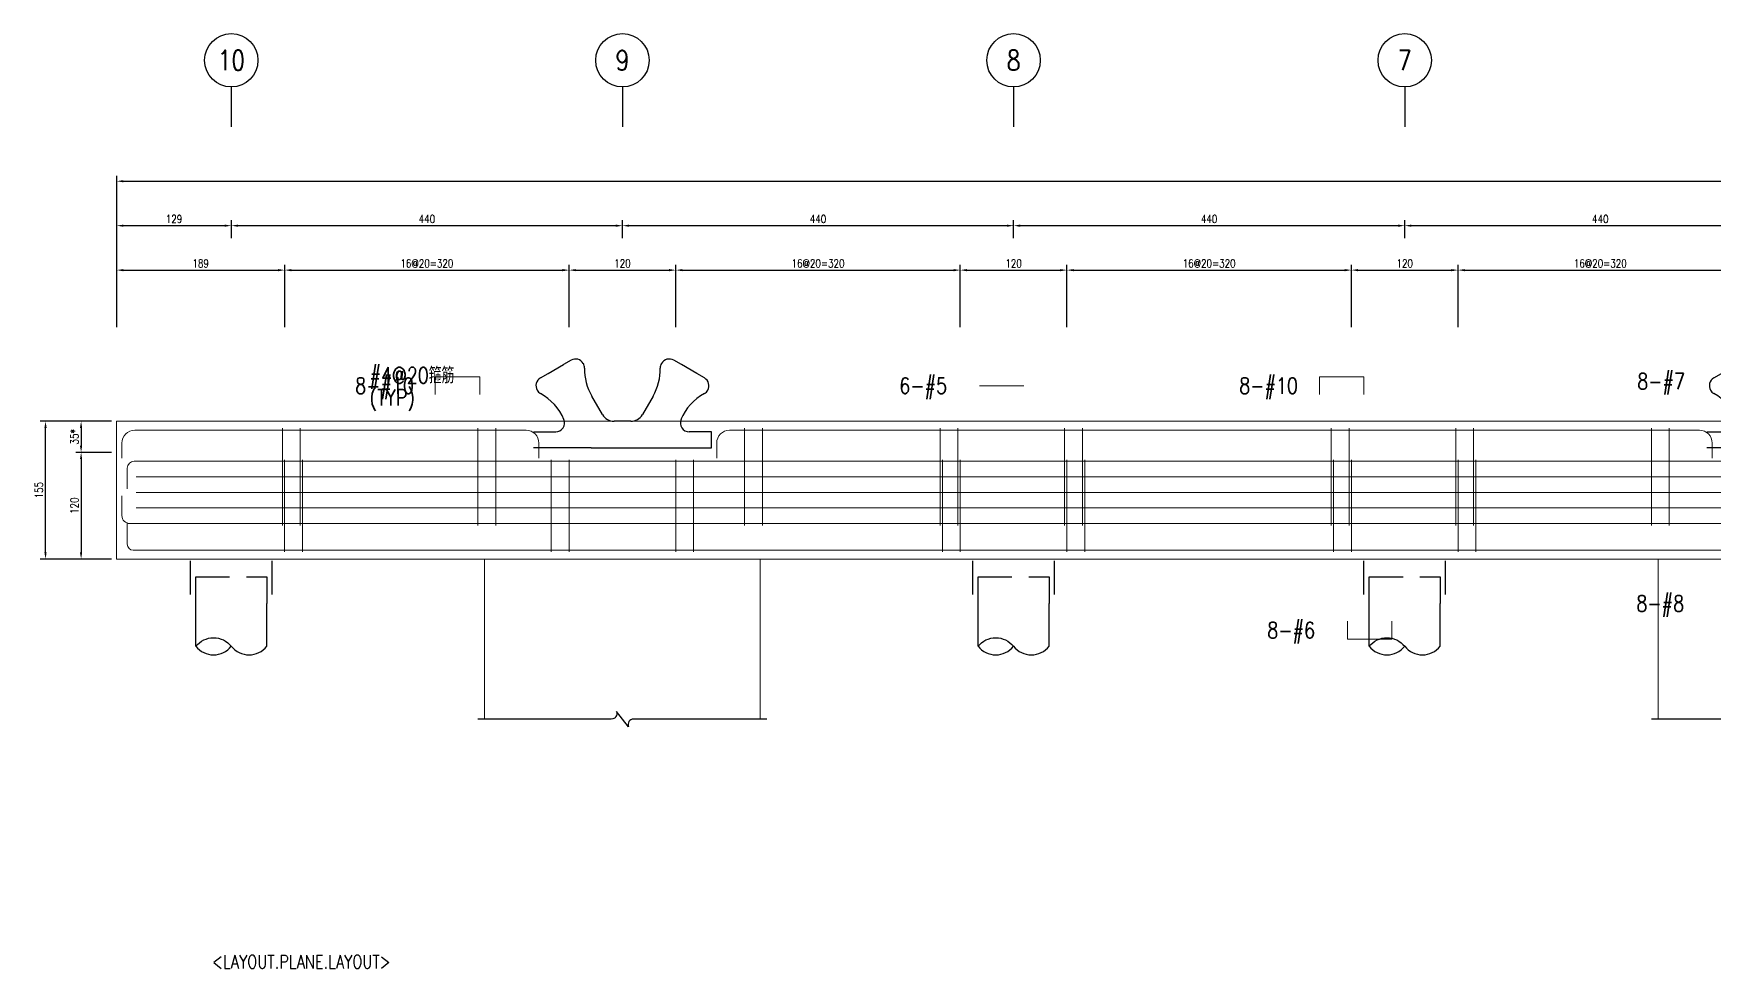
# Model space of a CAD drawing. Extents: x -4754 to 4976, y -19960 to 3841.
# Drawn here: x -359 to 1532, y -19960 to -18909 of the extents above; entities that cross this region are included whole.
import ezdxf
from ezdxf.enums import TextEntityAlignment as Align

# ---------------------------------------------------------------- set-up
doc = ezdxf.new("R2010")
doc.units = 0
doc.header["$LTSCALE"] = 3
doc.linetypes.add('DASHED', pattern=[19.05, 12.7, -6.35])
doc.layers.get('0').update_dxf_attribs({"linetype": 'CONTINUOUS'})
doc.layers.add('HB_0', color=7, linetype='CONTINUOUS', transparency=0.5)
for name, color, linetype in [('HB_DIM', 1, 'CONTINUOUS'), ('HB_TXT_CTEXT', 2, 'CONTINUOUS'), ('RCAD.PARM.Trestle', 2, 'CONTINUOUS'), ('鋼筋', 3, 'CONTINUOUS')]:
    doc.layers.add(name, color=color, linetype=linetype)
doc.styles.get("Standard").update_dxf_attribs({"font": 'ROMANS.shx', "width": 0.8, "bigfont": 'chineset.shx'})
doc.dimstyles.new('30', dxfattribs={"dimscale": 3, "dimtxt": 3, "dimasz": 2.5, "dimexe": 2, "dimexo": 2, "dimgap": 1, "dimtad": 1, "dimdsep": 46, "dimtxsty": 'Standard', "dimcen": 0, "dimclrd": 256, "dimclre": 256, "dimclrt": 2, "dimadec": 0, "dimazin": 0, "dimtfac": 1, "dimtix": 1, "dimtmove": 2, "dimatfit": 3, "dimfxl": 1, "dimtolj": 1, "dimtzin": 0, "dimarcsym": 0})

# ---------------------------------------------------------------- blocks, each defined once
blk = doc.blocks.new('pile_vertical')
at = {"color": 252, "linetype": 'DASHED'}
for p, q in [((-46, -40), (-46, 0)), ((46, -40), (46, 0))]:
    blk.add_line(p, q, dxfattribs=at)
at = {"linetype": 'Continuous'}
for p, q in [((-40, -98.1), (-40, -50)), ((40, -98.1), (40, -50))]:
    blk.add_line(p, q, dxfattribs=at)
at = {"color": 252, "linetype": 'DASHED'}
blk.add_lwpolyline([(-40, -50), (-40, -20), (40, -20), (40, -50)], dxfattribs=at)
at = {"linetype": 'Continuous'}
for points in [[(-40, -98.1, -0.48), (0, -98.1, 0.48), (40, -98.1, 0.48)], [(-40, -98.1, 0.48), (0, -98.1, 0.48)]]:
    blk.add_lwpolyline(points, format="xyb", dxfattribs=at)
blk = doc.blocks.new('fender_bottom')
at = {"color": 1, "linetype": 'Continuous'}
blk.add_lwpolyline([(162.5, 0), (12.5, 0, 0.529473), (6.7, -8.6), (-6.7, 8.6, -0.532815), (-12.5, 0), (-162.5, 0)], format="xyb", dxfattribs=at)
blk = doc.blocks.new('fender_top_longitude')
at = {"color": 7, "linetype": 'Continuous'}
for p, q in [((-57.7, 98.7), (-66.3, 93.7)), ((66.3, 93.7), (57.7, 98.7)), ((-92.3, 78.7), (-83.7, 83.7)), ((-83.7, 83.7), (-66.3, 93.7)), ((83.7, 83.7), (66.3, 93.7)), ((92.3, 78.7), (83.7, 83.7)), ((-22.4, 37.5), (-34.4, 58.3)), ((34.4, 58.3), (22.4, 37.5)), ((0, 30), (-9.4, 30)), ((9.4, 30), (0, 30)), ((-100, 18), (-75.1, 18)), ((-35, 0), (-100, 0)), ((-35, 0), (35, 0)), ((35, 0), (100, 0)), ((100, 18), (75.1, 18)), ((100, 0), (100, 18))]:
    blk.add_line(p, q, dxfattribs=at)
for centre, radius, start, end in [((-52.7, 90), 10, 30, 120), ((-53.2, 89.6), 10.7, 1.3853, 30.3798), ((53.2, 89.6), 10.7, 149.6202, 178.6147), ((52.7, 90), 10, 60, 150), ((-87.3, 70), 10, 120, 210), ((17.4, 88.6), 60, 178.7643, 210.2362), ((-17.4, 88.6), 60, 329.7638, 1.2357), ((87.3, 70), 10, 330, 60), ((-86.7, 70.3), 10.7, 209.6202, 238.6147), ((-121.1, 8.6), 60, 22.8745, 61.2357), ((121.1, 8.6), 60, 118.7643, 157.1255), ((86.7, 70.3), 10.7, 301.3853, 330.3798), ((-75.1, 28), 10, 270, 22.8745), ((-9.4, 45), 15, 210, 270), ((9.4, 45), 15, 270, 330), ((75.1, 28), 10, 157.1255, 270)]:
    blk.add_arc(centre, radius, start, end, dxfattribs=at)
blk = doc.blocks.new('line_guide')
at = {"color": 4, "linetype": 'Continuous'}
blk.add_line((0, 0), (0, -45), dxfattribs=at)
blk.add_circle((0, 30), 30, dxfattribs=at)
at = {"color": 4, "linetype": 'Continuous', "width": 0.8}
blk.add_attdef('A', text='', height=22.5, dxfattribs=at).set_placement((0, 30), align=Align.MIDDLE)
blk = doc.blocks.new('*D487')
at = {"layer": 'HB_DIM', "linetype": 'Continuous', "lineweight": -2}
for p, q in [((-271.4, -19344.8), (-311.4, -19344.8)), ((-305.4, -19352.3), (-305.4, -19372.3)), ((-271.4, -19379.8), (-311.4, -19379.8))]:
    blk.add_line(p, q, dxfattribs=at)
at = {"layer": 'HB_DIM'}
for points in [[(-304.2, -19352.3), (-306.7, -19352.3), (-305.4, -19344.8)], [(-306.7, -19372.3), (-304.2, -19372.3), (-305.4, -19379.8)]]:
    blk.add_solid(points, dxfattribs=at)
at = {"layer": 'HB_DIM', "color": 2, "linetype": 'Continuous', "insert": (-312.9, -19362.3), "char_height": 9, "attachment_point": 5, "rotation": 90}
blk.add_mtext('\\A1;35*', dxfattribs=at)
blk = doc.blocks.new('*D488')
at = {"layer": 'HB_DIM', "linetype": 'Continuous', "lineweight": -2}
for p, q in [((-271.4, -19379.8), (-311.4, -19379.8)), ((-305.4, -19387.3), (-305.4, -19492.3)), ((-271.4, -19499.8), (-311.4, -19499.8))]:
    blk.add_line(p, q, dxfattribs=at)
at = {"layer": 'HB_DIM'}
for points in [[(-304.2, -19387.3), (-306.7, -19387.3), (-305.4, -19379.8)], [(-306.7, -19492.3), (-304.2, -19492.3), (-305.4, -19499.8)]]:
    blk.add_solid(points, dxfattribs=at)
at = {"layer": 'HB_DIM', "color": 2, "linetype": 'Continuous', "insert": (-312.9, -19439.8), "char_height": 9, "attachment_point": 5, "rotation": 90}
blk.add_mtext('\\A1;120', dxfattribs=at)
blk = doc.blocks.new('*D489')
at = {"layer": 'HB_DIM', "linetype": 'Continuous', "lineweight": -2}
for p, q in [((-265.4, -19238.8), (-265.4, -19168.8)), ((-76.4, -19238.8), (-76.4, -19168.8)), ((-257.9, -19174.8), (-83.9, -19174.8))]:
    blk.add_line(p, q, dxfattribs=at)
at = {"layer": 'HB_DIM'}
for points in [[(-257.9, -19173.6), (-257.9, -19176.1), (-265.4, -19174.8)], [(-83.9, -19176.1), (-83.9, -19173.6), (-76.4, -19174.8)]]:
    blk.add_solid(points, dxfattribs=at)
at = {"layer": 'HB_DIM', "color": 2, "linetype": 'Continuous', "insert": (-170.9, -19167.3), "char_height": 9, "attachment_point": 5, "rotation": 0}
blk.add_mtext('\\A1;189', dxfattribs=at)
blk = doc.blocks.new('*D490')
at = {"layer": 'HB_DIM', "linetype": 'Continuous', "lineweight": -2}
for p, q in [((-76.4, -19238.8), (-76.4, -19168.8)), ((243.6, -19238.8), (243.6, -19168.8)), ((-68.9, -19174.8), (236.1, -19174.8))]:
    blk.add_line(p, q, dxfattribs=at)
at = {"layer": 'HB_DIM'}
for points in [[(-68.9, -19173.6), (-68.9, -19176.1), (-76.4, -19174.8)], [(236.1, -19176.1), (236.1, -19173.6), (243.6, -19174.8)]]:
    blk.add_solid(points, dxfattribs=at)
at = {"layer": 'HB_DIM', "color": 2, "linetype": 'Continuous', "insert": (83.6, -19167.3), "char_height": 9, "attachment_point": 5, "rotation": 0}
blk.add_mtext('\\A1;16@20=320', dxfattribs=at)
blk = doc.blocks.new('*D491')
at = {"layer": 'HB_DIM', "linetype": 'Continuous', "lineweight": -2}
for p, q in [((243.6, -19238.8), (243.6, -19168.8)), ((363.6, -19238.8), (363.6, -19168.8)), ((251.1, -19174.8), (356.1, -19174.8))]:
    blk.add_line(p, q, dxfattribs=at)
at = {"layer": 'HB_DIM'}
for points in [[(251.1, -19173.6), (251.1, -19176.1), (243.6, -19174.8)], [(356.1, -19176.1), (356.1, -19173.6), (363.6, -19174.8)]]:
    blk.add_solid(points, dxfattribs=at)
at = {"layer": 'HB_DIM', "color": 2, "linetype": 'Continuous', "insert": (303.6, -19167.3), "char_height": 9, "attachment_point": 5, "rotation": 0}
blk.add_mtext('\\A1;120', dxfattribs=at)
blk = doc.blocks.new('*D492')
at = {"layer": 'HB_DIM', "linetype": 'Continuous', "lineweight": -2}
for p, q in [((363.6, -19238.8), (363.6, -19168.8)), ((683.6, -19238.8), (683.6, -19168.8)), ((371.1, -19174.8), (676.1, -19174.8))]:
    blk.add_line(p, q, dxfattribs=at)
at = {"layer": 'HB_DIM'}
for points in [[(371.1, -19173.6), (371.1, -19176.1), (363.6, -19174.8)], [(676.1, -19176.1), (676.1, -19173.6), (683.6, -19174.8)]]:
    blk.add_solid(points, dxfattribs=at)
at = {"layer": 'HB_DIM', "color": 2, "linetype": 'Continuous', "insert": (523.6, -19167.3), "char_height": 9, "attachment_point": 5, "rotation": 0}
blk.add_mtext('\\A1;16@20=320', dxfattribs=at)
blk = doc.blocks.new('*D493')
at = {"layer": 'HB_DIM', "linetype": 'Continuous', "lineweight": -2}
for p, q in [((683.6, -19238.8), (683.6, -19168.8)), ((803.6, -19238.8), (803.6, -19168.8)), ((691.1, -19174.8), (796.1, -19174.8))]:
    blk.add_line(p, q, dxfattribs=at)
at = {"layer": 'HB_DIM'}
for points in [[(691.1, -19173.6), (691.1, -19176.1), (683.6, -19174.8)], [(796.1, -19176.1), (796.1, -19173.6), (803.6, -19174.8)]]:
    blk.add_solid(points, dxfattribs=at)
at = {"layer": 'HB_DIM', "color": 2, "linetype": 'Continuous', "insert": (743.6, -19167.3), "char_height": 9, "attachment_point": 5, "rotation": 0}
blk.add_mtext('\\A1;120', dxfattribs=at)
blk = doc.blocks.new('*D494')
at = {"layer": 'HB_DIM', "linetype": 'Continuous', "lineweight": -2}
for p, q in [((803.6, -19238.8), (803.6, -19168.8)), ((1123.6, -19238.8), (1123.6, -19168.8)), ((811.1, -19174.8), (1116.1, -19174.8))]:
    blk.add_line(p, q, dxfattribs=at)
at = {"layer": 'HB_DIM'}
for points in [[(811.1, -19173.6), (811.1, -19176.1), (803.6, -19174.8)], [(1116.1, -19176.1), (1116.1, -19173.6), (1123.6, -19174.8)]]:
    blk.add_solid(points, dxfattribs=at)
at = {"layer": 'HB_DIM', "color": 2, "linetype": 'Continuous', "insert": (963.6, -19167.3), "char_height": 9, "attachment_point": 5, "rotation": 0}
blk.add_mtext('\\A1;16@20=320', dxfattribs=at)
blk = doc.blocks.new('*D495')
at = {"layer": 'HB_DIM', "linetype": 'Continuous', "lineweight": -2}
for p, q in [((1123.6, -19238.8), (1123.6, -19168.8)), ((1243.6, -19238.8), (1243.6, -19168.8)), ((1131.1, -19174.8), (1236.1, -19174.8))]:
    blk.add_line(p, q, dxfattribs=at)
at = {"layer": 'HB_DIM'}
for points in [[(1131.1, -19173.6), (1131.1, -19176.1), (1123.6, -19174.8)], [(1236.1, -19176.1), (1236.1, -19173.6), (1243.6, -19174.8)]]:
    blk.add_solid(points, dxfattribs=at)
at = {"layer": 'HB_DIM', "color": 2, "linetype": 'Continuous', "insert": (1183.6, -19167.3), "char_height": 9, "attachment_point": 5, "rotation": 0}
blk.add_mtext('\\A1;120', dxfattribs=at)
blk = doc.blocks.new('*D496')
at = {"layer": 'HB_DIM', "linetype": 'Continuous', "lineweight": -2}
for p, q in [((1243.6, -19238.8), (1243.6, -19168.8)), ((1563.6, -19238.8), (1563.6, -19168.8)), ((1251.1, -19174.8), (1556.1, -19174.8))]:
    blk.add_line(p, q, dxfattribs=at)
at = {"layer": 'HB_DIM'}
for points in [[(1251.1, -19173.6), (1251.1, -19176.1), (1243.6, -19174.8)], [(1556.1, -19176.1), (1556.1, -19173.6), (1563.6, -19174.8)]]:
    blk.add_solid(points, dxfattribs=at)
at = {"layer": 'HB_DIM', "color": 2, "linetype": 'Continuous', "insert": (1403.6, -19167.3), "char_height": 9, "attachment_point": 5, "rotation": 0}
blk.add_mtext('\\A1;16@20=320', dxfattribs=at)
blk = doc.blocks.new('*D508')
at = {"layer": 'HB_DIM', "linetype": 'Continuous', "lineweight": -2}
for p, q in [((-265.4, -19238.8), (-265.4, -19068.8)), ((-257.9, -19074.8), (3924.1, -19074.8)), ((3931.6, -19238.8), (3931.6, -19068.8))]:
    blk.add_line(p, q, dxfattribs=at)
at = {"layer": 'HB_DIM'}
for points in [[(-257.9, -19073.6), (-257.9, -19076.1), (-265.4, -19074.8)], [(3924.1, -19076.1), (3924.1, -19073.6), (3931.6, -19074.8)]]:
    blk.add_solid(points, dxfattribs=at)
at = {"layer": 'HB_DIM', "color": 2, "linetype": 'Continuous', "insert": (1833.1, -19067.3), "char_height": 9, "attachment_point": 5, "rotation": 0}
blk.add_mtext('\\A1;4197', dxfattribs=at)
blk = doc.blocks.new('*D509')
at = {"layer": 'HB_DIM', "linetype": 'Continuous', "lineweight": -2}
for p, q in [((-265.4, -19238.8), (-265.4, -19118.8)), ((-257.9, -19124.8), (-143.9, -19124.8)), ((-136.4, -19138.8), (-136.4, -19118.8))]:
    blk.add_line(p, q, dxfattribs=at)
at = {"layer": 'HB_DIM'}
for points in [[(-257.9, -19123.6), (-257.9, -19126.1), (-265.4, -19124.8)], [(-143.9, -19126.1), (-143.9, -19123.6), (-136.4, -19124.8)]]:
    blk.add_solid(points, dxfattribs=at)
at = {"layer": 'HB_DIM', "color": 2, "linetype": 'Continuous', "insert": (-200.9, -19117.3), "char_height": 9, "attachment_point": 5, "rotation": 0}
blk.add_mtext('\\A1;129', dxfattribs=at)
blk = doc.blocks.new('*D510')
at = {"layer": 'HB_DIM', "linetype": 'Continuous', "lineweight": -2}
for p, q in [((-136.4, -19138.8), (-136.4, -19118.8)), ((-128.9, -19124.8), (296.1, -19124.8)), ((303.6, -19138.8), (303.6, -19118.8))]:
    blk.add_line(p, q, dxfattribs=at)
at = {"layer": 'HB_DIM'}
for points in [[(-128.9, -19123.6), (-128.9, -19126.1), (-136.4, -19124.8)], [(296.1, -19126.1), (296.1, -19123.6), (303.6, -19124.8)]]:
    blk.add_solid(points, dxfattribs=at)
at = {"layer": 'HB_DIM', "color": 2, "linetype": 'Continuous', "insert": (83.6, -19117.3), "char_height": 9, "attachment_point": 5, "rotation": 0}
blk.add_mtext('\\A1;440', dxfattribs=at)
blk = doc.blocks.new('*D511')
at = {"layer": 'HB_DIM', "linetype": 'Continuous', "lineweight": -2}
for p, q in [((303.6, -19138.8), (303.6, -19118.8)), ((311.1, -19124.8), (736.1, -19124.8)), ((743.6, -19138.8), (743.6, -19118.8))]:
    blk.add_line(p, q, dxfattribs=at)
at = {"layer": 'HB_DIM'}
for points in [[(311.1, -19123.6), (311.1, -19126.1), (303.6, -19124.8)], [(736.1, -19126.1), (736.1, -19123.6), (743.6, -19124.8)]]:
    blk.add_solid(points, dxfattribs=at)
at = {"layer": 'HB_DIM', "color": 2, "linetype": 'Continuous', "insert": (523.6, -19117.3), "char_height": 9, "attachment_point": 5, "rotation": 0}
blk.add_mtext('\\A1;440', dxfattribs=at)
blk = doc.blocks.new('*D512')
at = {"layer": 'HB_DIM', "linetype": 'Continuous', "lineweight": -2}
for p, q in [((743.6, -19138.8), (743.6, -19118.8)), ((751.1, -19124.8), (1176.1, -19124.8)), ((1183.6, -19138.8), (1183.6, -19118.8))]:
    blk.add_line(p, q, dxfattribs=at)
at = {"layer": 'HB_DIM'}
for points in [[(751.1, -19123.6), (751.1, -19126.1), (743.6, -19124.8)], [(1176.1, -19126.1), (1176.1, -19123.6), (1183.6, -19124.8)]]:
    blk.add_solid(points, dxfattribs=at)
at = {"layer": 'HB_DIM', "color": 2, "linetype": 'Continuous', "insert": (963.6, -19117.3), "char_height": 9, "attachment_point": 5, "rotation": 0}
blk.add_mtext('\\A1;440', dxfattribs=at)
blk = doc.blocks.new('*D513')
at = {"layer": 'HB_DIM', "linetype": 'Continuous', "lineweight": -2}
for p, q in [((1183.6, -19138.8), (1183.6, -19118.8)), ((1191.1, -19124.8), (1616.1, -19124.8)), ((1623.6, -19138.8), (1623.6, -19118.8))]:
    blk.add_line(p, q, dxfattribs=at)
at = {"layer": 'HB_DIM'}
for points in [[(1191.1, -19123.6), (1191.1, -19126.1), (1183.6, -19124.8)], [(1616.1, -19126.1), (1616.1, -19123.6), (1623.6, -19124.8)]]:
    blk.add_solid(points, dxfattribs=at)
at = {"layer": 'HB_DIM', "color": 2, "linetype": 'Continuous', "insert": (1403.6, -19117.3), "char_height": 9, "attachment_point": 5, "rotation": 0}
blk.add_mtext('\\A1;440', dxfattribs=at)
blk = doc.blocks.new('*D520')
at = {"layer": 'HB_DIM', "linetype": 'Continuous', "lineweight": -2}
for p, q in [((-281.4, -19344.8), (-351.4, -19344.8)), ((-345.4, -19492.3), (-345.4, -19352.3)), ((-281.4, -19499.8), (-351.4, -19499.8))]:
    blk.add_line(p, q, dxfattribs=at)
at = {"layer": 'HB_DIM'}
for points in [[(-344.2, -19352.3), (-346.7, -19352.3), (-345.4, -19344.8)], [(-346.7, -19492.3), (-344.2, -19492.3), (-345.4, -19499.8)]]:
    blk.add_solid(points, dxfattribs=at)
at = {"layer": 'HB_DIM', "color": 2, "linetype": 'Continuous', "insert": (-352.9, -19422.3), "char_height": 9, "attachment_point": 5, "rotation": 90}
blk.add_mtext('\\A1;155', dxfattribs=at)

msp = doc.modelspace()

# ---------------------------------------------------------------- linework, layer by layer
at = {"layer": 'HB_0', "lineweight": 5}
for p, q in [((148.573, -19499.802), (148.573, -19679.802)), ((458.573, -19499.802), (458.573, -19679.802)), ((1468.573, -19499.802), (1468.573, -19679.802))]:
    msp.add_line(p, q, dxfattribs=at)
msp.add_lwpolyline([(-265.427, -19499.802), (-265.427, -19344.802), (3931.573, -19344.802), (3931.573, -19499.802), (-265.427, -19499.802)], dxfattribs=at)
at = {"layer": 'HB_DIM', "color": 1, "linetype": 'Continuous'}
for points in [[(-58.967, -19353.148, 0, 1.25, 0), (-48.967, -19343.148, 0, 0, 0), (1.033, -19293.148, 0, 0, 0), (19.033, -19293.148, 0, 0, 0)], [(-56.427, -19388.648, 0, 1.25, 0), (-48.734, -19375.863, 0, 0, 0), (1.033, -19293.148, 0, 0, 0), (19.033, -19293.148, 0, 0, 0)], [(-24.927, -19354.802, 0, 1.25, 0), (-24.927, -19339.802, 0, 0, 0), (-24.927, -19304.802, 0, 0, 0), (-6.927, -19304.802, 0, 0, 0)], [(587.173, -19424.802, 0, 1.25, 0), (587.173, -19409.802, 0, 0, 0), (587.173, -19304.802, 0, 0, 0), (605.173, -19304.802, 0, 0, 0)], [(587.173, -19442.302, 0, 1.25, 0), (587.173, -19427.302, 0, 0, 0), (587.173, -19304.802, 0, 0, 0), (605.173, -19304.802, 0, 0, 0)], [(587.173, -19407.302, 0, 1.25, 0), (587.173, -19392.302, 0, 0, 0), (587.173, -19304.802, 0, 0, 0), (605.173, -19304.802, 0, 0, 0)], [(969.573, -19354.802, 0, 1.25, 0), (969.573, -19339.802, 0, 0, 0), (969.573, -19304.802, 0, 0, 0), (987.573, -19304.802, 0, 0, 0)], [(1417.327, -19389.802, 0, 1.25, 0), (1417.327, -19374.802, 0, 0, 0), (1417.327, -19299.802, 0, 0, 0), (1435.327, -19299.802, 0, 0, 0)], [(1416.351, -19459.802, 0, 1.25, 0), (1416.351, -19474.802, 0, 0, 0), (1416.351, -19549.802, 0, 0, 0), (1434.351, -19549.802, 0, 0, 0)], [(1001.147, -19489.802, 0, 1.25, 0), (1001.147, -19504.802, 0, 0, 0), (1001.147, -19579.802, 0, 0, 0), (1019.147, -19579.802, 0, 0, 0)]]:
    msp.add_lwpolyline(points, format="xyseb", dxfattribs=at)
at = {"layer": 'HB_TXT_CTEXT', "lineweight": 5}
msp.add_line((705.173, -19304.802, 50), (755.173, -19304.802, 50), dxfattribs=at)
for points in [[(93.073, -19314.802, -38), (93.073, -19294.802, -38), (143.073, -19294.802, -38), (143.073, -19314.802, -38)], [(1087.573, -19314.802, -38), (1087.573, -19294.802, -38), (1137.573, -19294.802, -38), (1137.573, -19314.802, -38)], [(1119.147, -19569.802, -50), (1119.147, -19589.802, -50), (1169.147, -19589.802, -50), (1169.147, -19569.802, -50)]]:
    msp.add_polyline3d(points, dxfattribs=at)
at = {"layer": '鋼筋', "lineweight": 5}
for p, q in [((-244.937, -19354.802, -38), (195.083, -19354.802, -38)), ((-244.937, -19354.802, -27.143), (195.083, -19354.802, -27.143)), ((-244.937, -19354.802, -16.286), (195.083, -19354.802, -16.286)), ((-244.937, -19354.802, -5.429), (195.083, -19354.802, -5.429)), ((-244.937, -19354.802, 5.429), (195.083, -19354.802, 5.429)), ((-244.937, -19354.802, 16.286), (195.083, -19354.802, 16.286)), ((-244.937, -19354.802, 27.143), (195.083, -19354.802, 27.143)), ((-244.937, -19354.802, 38), (195.083, -19354.802, 38)), ((-78.967, -19363.352, 33.895), (-78.967, -19355.732, 33.895)), ((-78.967, -19355.732, 40.245), (-78.967, -19458.872, 40.245)), ((-78.967, -19458.872, -40.245), (-78.967, -19355.732, -40.245)), ((-78.967, -19355.732, -33.895), (-78.967, -19363.352, -33.895)), ((-58.967, -19363.352, 33.895), (-58.967, -19355.732, 33.895)), ((-58.967, -19355.732, 40.245), (-58.967, -19458.872, 40.245)), ((-58.967, -19458.872, -40.245), (-58.967, -19355.732, -40.245)), ((-58.967, -19355.732, -33.895), (-58.967, -19363.352, -33.895)), ((141.033, -19363.352, 33.895), (141.033, -19355.732, 33.895)), ((141.033, -19355.732, 40.245), (141.033, -19458.872, 40.245)), ((141.033, -19458.872, -40.245), (141.033, -19355.732, -40.245)), ((141.033, -19355.732, -33.895), (141.033, -19363.352, -33.895)), ((161.033, -19363.352, 33.895), (161.033, -19355.732, 33.895)), ((161.033, -19355.732, 40.245), (161.033, -19458.872, 40.245)), ((161.033, -19458.872, -40.245), (161.033, -19355.732, -40.245)), ((161.033, -19355.732, -33.895), (161.033, -19363.352, -33.895)), ((424.063, -19354.802, -38), (1515.083, -19354.802, -38)), ((424.063, -19354.802, -27.143), (1515.083, -19354.802, -27.143)), ((424.063, -19354.802, -16.286), (1515.083, -19354.802, -16.286)), ((424.063, -19354.802, -5.429), (1515.083, -19354.802, -5.429)), ((424.063, -19354.802, 5.429), (1515.083, -19354.802, 5.429)), ((424.063, -19354.802, 16.286), (1515.083, -19354.802, 16.286)), ((424.063, -19354.802, 27.143), (1515.083, -19354.802, 27.143)), ((424.063, -19354.802, 38), (1515.083, -19354.802, 38)), ((441.033, -19363.352, 33.895), (441.033, -19355.732, 33.895)), ((441.033, -19355.732, 40.245), (441.033, -19458.872, 40.245)), ((441.033, -19458.872, -40.245), (441.033, -19355.732, -40.245)), ((441.033, -19355.732, -33.895), (441.033, -19363.352, -33.895)), ((461.033, -19363.352, 33.895), (461.033, -19355.732, 33.895)), ((461.033, -19355.732, 40.245), (461.033, -19458.872, 40.245)), ((461.033, -19458.872, -40.245), (461.033, -19355.732, -40.245)), ((461.033, -19355.732, -33.895), (461.033, -19363.352, -33.895)), ((661.033, -19363.352, 33.895), (661.033, -19355.732, 33.895)), ((661.033, -19355.732, 40.245), (661.033, -19458.872, 40.245)), ((661.033, -19458.872, -40.245), (661.033, -19355.732, -40.245)), ((661.033, -19355.732, -33.895), (661.033, -19363.352, -33.895)), ((681.033, -19363.352, 33.895), (681.033, -19355.732, 33.895)), ((681.033, -19355.732, 40.245), (681.033, -19458.872, 40.245)), ((681.033, -19458.872, -40.245), (681.033, -19355.732, -40.245)), ((681.033, -19355.732, -33.895), (681.033, -19363.352, -33.895)), ((801.033, -19363.352, 33.895), (801.033, -19355.732, 33.895)), ((801.033, -19355.732, 40.245), (801.033, -19458.872, 40.245)), ((801.033, -19458.872, -40.245), (801.033, -19355.732, -40.245)), ((801.033, -19355.732, -33.895), (801.033, -19363.352, -33.895)), ((821.033, -19363.352, 33.895), (821.033, -19355.732, 33.895)), ((821.033, -19355.732, 40.245), (821.033, -19458.872, 40.245)), ((821.033, -19458.872, -40.245), (821.033, -19355.732, -40.245)), ((821.033, -19355.732, -33.895), (821.033, -19363.352, -33.895)), ((1101.033, -19363.352, 33.895), (1101.033, -19355.732, 33.895)), ((1101.033, -19355.732, 40.245), (1101.033, -19458.872, 40.245)), ((1101.033, -19458.872, -40.245), (1101.033, -19355.732, -40.245)), ((1101.033, -19355.732, -33.895), (1101.033, -19363.352, -33.895)), ((1121.033, -19363.352, 33.895), (1121.033, -19355.732, 33.895)), ((1121.033, -19355.732, 40.245), (1121.033, -19458.872, 40.245)), ((1121.033, -19458.872, -40.245), (1121.033, -19355.732, -40.245)), ((1121.033, -19355.732, -33.895), (1121.033, -19363.352, -33.895)), ((1241.033, -19363.352, 33.895), (1241.033, -19355.732, 33.895)), ((1241.033, -19355.732, 40.245), (1241.033, -19458.872, 40.245)), ((1241.033, -19458.872, -40.245), (1241.033, -19355.732, -40.245)), ((1241.033, -19355.732, -33.895), (1241.033, -19363.352, -33.895)), ((1261.033, -19363.352, 33.895), (1261.033, -19355.732, 33.895)), ((1261.033, -19355.732, 40.245), (1261.033, -19458.872, 40.245)), ((1261.033, -19458.872, -40.245), (1261.033, -19355.732, -40.245)), ((1261.033, -19355.732, -33.895), (1261.033, -19363.352, -33.895)), ((1461.033, -19363.352, 33.895), (1461.033, -19355.732, 33.895)), ((1461.033, -19355.732, 40.245), (1461.033, -19458.872, 40.245)), ((1461.033, -19458.872, -40.245), (1461.033, -19355.732, -40.245)), ((1461.033, -19355.732, -33.895), (1461.033, -19363.352, -33.895)), ((1481.033, -19363.352, 33.895), (1481.033, -19355.732, 33.895)), ((1481.033, -19355.732, 40.245), (1481.033, -19458.872, 40.245)), ((1481.033, -19458.872, -40.245), (1481.033, -19355.732, -40.245)), ((1481.033, -19355.732, -33.895), (1481.033, -19363.352, -33.895)), ((-259.427, -19386.412, -38), (-259.427, -19369.292, -38)), ((-259.427, -19386.412, -27.143), (-259.427, -19369.292, -27.143)), ((-259.427, -19386.412, -16.286), (-259.427, -19369.292, -16.286)), ((-259.427, -19386.412, -5.429), (-259.427, -19369.292, -5.429)), ((-259.427, -19386.412, 5.429), (-259.427, -19369.292, 5.429)), ((-259.427, -19386.412, 16.286), (-259.427, -19369.292, 16.286)), ((-259.427, -19386.412, 27.143), (-259.427, -19369.292, 27.143)), ((-259.427, -19386.412, 38), (-259.427, -19369.292, 38)), ((209.573, -19369.292, -38), (209.573, -19386.412, -38)), ((209.573, -19369.292, -27.143), (209.573, -19386.412, -27.143)), ((209.573, -19369.292, -16.286), (209.573, -19386.412, -16.286)), ((209.573, -19369.292, -5.429), (209.573, -19386.412, -5.429)), ((209.573, -19369.292, 5.429), (209.573, -19386.412, 5.429)), ((209.573, -19369.292, 16.286), (209.573, -19386.412, 16.286)), ((209.573, -19369.292, 27.143), (209.573, -19386.412, 27.143)), ((209.573, -19369.292, 38), (209.573, -19386.412, 38)), ((409.573, -19386.412, -38), (409.573, -19369.292, -38)), ((409.573, -19386.412, -27.143), (409.573, -19369.292, -27.143)), ((409.573, -19386.412, -16.286), (409.573, -19369.292, -16.286)), ((409.573, -19386.412, -5.429), (409.573, -19369.292, -5.429)), ((409.573, -19386.412, 5.429), (409.573, -19369.292, 5.429)), ((409.573, -19386.412, 16.286), (409.573, -19369.292, 16.286)), ((409.573, -19386.412, 27.143), (409.573, -19369.292, 27.143)), ((409.573, -19386.412, 38), (409.573, -19369.292, 38)), ((1529.573, -19369.292, -38), (1529.573, -19386.412, -38)), ((1529.573, -19369.292, -27.143), (1529.573, -19386.412, -27.143)), ((1529.573, -19369.292, -16.286), (1529.573, -19386.412, -16.286)), ((1529.573, -19369.292, -5.429), (1529.573, -19386.412, -5.429)), ((1529.573, -19369.292, 5.429), (1529.573, -19386.412, 5.429)), ((1529.573, -19369.292, 16.286), (1529.573, -19386.412, 16.286)), ((1529.573, -19369.292, 27.143), (1529.573, -19386.412, 27.143)), ((1529.573, -19369.292, 38), (1529.573, -19386.412, 38)), ((-253.427, -19420.912, -50), (-253.427, -19397.572, -50)), ((-253.427, -19420.912, -35.714), (-253.427, -19397.572, -35.714)), ((-253.427, -19420.912, -21.429), (-253.427, -19397.572, -21.429)), ((-253.427, -19420.912, -7.143), (-253.427, -19397.572, -7.143)), ((-253.427, -19420.912, 7.143), (-253.427, -19397.572, 7.143)), ((-253.427, -19420.912, 21.429), (-253.427, -19397.572, 21.429)), ((-253.427, -19420.912, 35.714), (-253.427, -19397.572, 35.714)), ((-253.427, -19420.912, 50), (-253.427, -19397.572, 50)), ((-245.657, -19389.802, -50), (3911.803, -19389.802, -50)), ((-245.657, -19389.802, -35.714), (3911.803, -19389.802, -35.714)), ((-245.657, -19389.802, -21.429), (3911.803, -19389.802, -21.429)), ((-245.657, -19389.802, -7.143), (3911.803, -19389.802, -7.143)), ((-245.657, -19389.802, 7.143), (3911.803, -19389.802, 7.143)), ((-245.657, -19389.802, 21.429), (3911.803, -19389.802, 21.429)), ((-245.657, -19389.802, 35.714), (3911.803, -19389.802, 35.714)), ((-245.657, -19389.802, 50), (3911.803, -19389.802, 50)), ((-76.427, -19398.852, 45.395), (-76.427, -19391.232, 45.395)), ((-76.427, -19391.232, 51.745), (-76.427, -19488.372, 51.745)), ((-76.427, -19488.372, -51.745), (-76.427, -19391.232, -51.745)), ((-76.427, -19391.232, -45.395), (-76.427, -19398.852, -45.395)), ((-56.427, -19398.852, 45.395), (-56.427, -19391.232, 45.395)), ((-56.427, -19391.232, 51.745), (-56.427, -19488.372, 51.745)), ((-56.427, -19488.372, -51.745), (-56.427, -19391.232, -51.745)), ((-56.427, -19391.232, -45.395), (-56.427, -19398.852, -45.395)), ((223.573, -19398.852, 45.395), (223.573, -19391.232, 45.395)), ((223.573, -19391.232, 51.745), (223.573, -19488.372, 51.745)), ((223.573, -19488.372, -51.745), (223.573, -19391.232, -51.745)), ((223.573, -19391.232, -45.395), (223.573, -19398.852, -45.395)), ((243.573, -19398.852, 45.395), (243.573, -19391.232, 45.395)), ((243.573, -19391.232, 51.745), (243.573, -19488.372, 51.745)), ((243.573, -19488.372, -51.745), (243.573, -19391.232, -51.745)), ((243.573, -19391.232, -45.395), (243.573, -19398.852, -45.395)), ((363.573, -19398.852, 45.395), (363.573, -19391.232, 45.395)), ((363.573, -19391.232, 51.745), (363.573, -19488.372, 51.745)), ((363.573, -19488.372, -51.745), (363.573, -19391.232, -51.745)), ((363.573, -19391.232, -45.395), (363.573, -19398.852, -45.395)), ((383.573, -19398.852, 45.395), (383.573, -19391.232, 45.395)), ((383.573, -19391.232, 51.745), (383.573, -19488.372, 51.745)), ((383.573, -19488.372, -51.745), (383.573, -19391.232, -51.745)), ((383.573, -19391.232, -45.395), (383.573, -19398.852, -45.395)), ((663.573, -19398.852, 45.395), (663.573, -19391.232, 45.395)), ((663.573, -19391.232, 51.745), (663.573, -19488.372, 51.745)), ((663.573, -19488.372, -51.745), (663.573, -19391.232, -51.745)), ((663.573, -19391.232, -45.395), (663.573, -19398.852, -45.395)), ((683.573, -19398.852, 45.395), (683.573, -19391.232, 45.395)), ((683.573, -19391.232, 51.745), (683.573, -19488.372, 51.745)), ((683.573, -19488.372, -51.745), (683.573, -19391.232, -51.745)), ((683.573, -19391.232, -45.395), (683.573, -19398.852, -45.395)), ((803.573, -19398.852, 45.395), (803.573, -19391.232, 45.395)), ((803.573, -19391.232, 51.745), (803.573, -19488.372, 51.745)), ((803.573, -19488.372, -51.745), (803.573, -19391.232, -51.745)), ((803.573, -19391.232, -45.395), (803.573, -19398.852, -45.395)), ((823.573, -19398.852, 45.395), (823.573, -19391.232, 45.395)), ((823.573, -19391.232, 51.745), (823.573, -19488.372, 51.745)), ((823.573, -19488.372, -51.745), (823.573, -19391.232, -51.745)), ((823.573, -19391.232, -45.395), (823.573, -19398.852, -45.395)), ((1103.573, -19398.852, 45.395), (1103.573, -19391.232, 45.395)), ((1103.573, -19391.232, 51.745), (1103.573, -19488.372, 51.745)), ((1103.573, -19488.372, -51.745), (1103.573, -19391.232, -51.745)), ((1103.573, -19391.232, -45.395), (1103.573, -19398.852, -45.395)), ((1123.573, -19398.852, 45.395), (1123.573, -19391.232, 45.395)), ((1123.573, -19391.232, 51.745), (1123.573, -19488.372, 51.745)), ((1123.573, -19488.372, -51.745), (1123.573, -19391.232, -51.745)), ((1123.573, -19391.232, -45.395), (1123.573, -19398.852, -45.395)), ((1243.573, -19398.852, 45.395), (1243.573, -19391.232, 45.395)), ((1243.573, -19391.232, 51.745), (1243.573, -19488.372, 51.745)), ((1243.573, -19488.372, -51.745), (1243.573, -19391.232, -51.745)), ((1243.573, -19391.232, -45.395), (1243.573, -19398.852, -45.395)), ((1263.573, -19398.852, 45.395), (1263.573, -19391.232, 45.395)), ((1263.573, -19391.232, 51.745), (1263.573, -19488.372, 51.745)), ((1263.573, -19488.372, -51.745), (1263.573, -19391.232, -51.745)), ((1263.573, -19391.232, -45.395), (1263.573, -19398.852, -45.395)), ((-243.427, -19407.302, -50), (3909.573, -19407.302, -50)), ((-243.427, -19407.302, 50), (3909.573, -19407.302, 50)), ((-259.427, -19428.532, -50), (-259.427, -19450.912, -50)), ((-259.427, -19428.532, -35.714), (-259.427, -19450.912, -35.714)), ((-259.427, -19428.532, -21.429), (-259.427, -19450.912, -21.429)), ((-259.427, -19428.532, -7.143), (-259.427, -19450.912, -7.143)), ((-259.427, -19428.532, 7.143), (-259.427, -19450.912, 7.143)), ((-259.427, -19428.532, 21.429), (-259.427, -19450.912, 21.429)), ((-259.427, -19428.532, 35.714), (-259.427, -19450.912, 35.714)), ((-259.427, -19428.532, 50), (-259.427, -19450.912, 50)), ((-243.427, -19424.802, -50), (3909.573, -19424.802, -50)), ((-243.427, -19424.802, 50), (3909.573, -19424.802, 50)), ((-243.427, -19442.302, -50), (3909.573, -19442.302, -50)), ((-243.427, -19442.302, 50), (3909.573, -19442.302, 50)), ((-253.427, -19458.847, -50), (-253.427, -19483.117, -50)), ((-253.427, -19458.847, -35.714), (-253.427, -19483.117, -35.714)), ((-253.427, -19458.847, -21.429), (-253.427, -19483.117, -21.429)), ((-253.427, -19458.847, -7.143), (-253.427, -19483.117, -7.143)), ((-253.427, -19458.847, 7.143), (-253.427, -19483.117, 7.143)), ((-253.427, -19458.847, 21.429), (-253.427, -19483.117, 21.429)), ((-253.427, -19458.847, 35.714), (-253.427, -19483.117, 35.714)), ((-253.427, -19458.847, 50), (-253.427, -19483.117, 50)), ((-250.537, -19459.802, -50), (3916.683, -19459.802, -50)), ((-250.537, -19459.802, -35.714), (3916.683, -19459.802, -35.714)), ((-250.537, -19459.802, -21.429), (3916.683, -19459.802, -21.429)), ((-250.537, -19459.802, -7.143), (3916.683, -19459.802, -7.143)), ((-250.537, -19459.802, 7.143), (3916.683, -19459.802, 7.143)), ((-250.537, -19459.802, 21.429), (3916.683, -19459.802, 21.429)), ((-250.537, -19459.802, 35.714), (3916.683, -19459.802, 35.714)), ((-250.537, -19459.802, 50), (3916.683, -19459.802, 50)), ((-78.967, -19462.047, 37.07), (-78.967, -19462.047, -37.07)), ((-58.967, -19462.047, 37.07), (-58.967, -19462.047, -37.07)), ((141.033, -19462.047, 37.07), (141.033, -19462.047, -37.07)), ((161.033, -19462.047, 37.07), (161.033, -19462.047, -37.07)), ((441.033, -19462.047, 37.07), (441.033, -19462.047, -37.07)), ((461.033, -19462.047, 37.07), (461.033, -19462.047, -37.07)), ((661.033, -19462.047, 37.07), (661.033, -19462.047, -37.07)), ((681.033, -19462.047, 37.07), (681.033, -19462.047, -37.07)), ((801.033, -19462.047, 37.07), (801.033, -19462.047, -37.07)), ((821.033, -19462.047, 37.07), (821.033, -19462.047, -37.07)), ((1101.033, -19462.047, 37.07), (1101.033, -19462.047, -37.07)), ((1121.033, -19462.047, 37.07), (1121.033, -19462.047, -37.07)), ((1241.033, -19462.047, 37.07), (1241.033, -19462.047, -37.07)), ((1261.033, -19462.047, 37.07), (1261.033, -19462.047, -37.07)), ((1461.033, -19462.047, 37.07), (1461.033, -19462.047, -37.07)), ((1481.033, -19462.047, 37.07), (1481.033, -19462.047, -37.07)), ((-246.742, -19489.802, -50), (3912.888, -19489.802, -50)), ((-246.742, -19489.802, -35.714), (3912.888, -19489.802, -35.714)), ((-246.742, -19489.802, -21.429), (3912.888, -19489.802, -21.429)), ((-246.742, -19489.802, -7.143), (3912.888, -19489.802, -7.143)), ((-246.742, -19489.802, 7.143), (3912.888, -19489.802, 7.143)), ((-246.742, -19489.802, 21.429), (3912.888, -19489.802, 21.429)), ((-246.742, -19489.802, 35.714), (3912.888, -19489.802, 35.714)), ((-246.742, -19489.802, 50), (3912.888, -19489.802, 50)), ((-76.427, -19491.547, 48.57), (-76.427, -19491.547, -48.57)), ((-56.427, -19491.547, 48.57), (-56.427, -19491.547, -48.57)), ((223.573, -19491.547, 48.57), (223.573, -19491.547, -48.57)), ((243.573, -19491.547, 48.57), (243.573, -19491.547, -48.57)), ((363.573, -19491.547, 48.57), (363.573, -19491.547, -48.57)), ((383.573, -19491.547, 48.57), (383.573, -19491.547, -48.57)), ((663.573, -19491.547, 48.57), (663.573, -19491.547, -48.57)), ((683.573, -19491.547, 48.57), (683.573, -19491.547, -48.57)), ((803.573, -19491.547, 48.57), (803.573, -19491.547, -48.57)), ((823.573, -19491.547, 48.57), (823.573, -19491.547, -48.57)), ((1103.573, -19491.547, 48.57), (1103.573, -19491.547, -48.57)), ((1123.573, -19491.547, 48.57), (1123.573, -19491.547, -48.57)), ((1243.573, -19491.547, 48.57), (1243.573, -19491.547, -48.57)), ((1263.573, -19491.547, 48.57), (1263.573, -19491.547, -48.57))]:
    msp.add_line(p, q, dxfattribs=at)
at = {"layer": '鋼筋', "lineweight": 5, "extrusion": (0, 0, -1)}
for centre, radius, start, end in [((244.937, -19369.292, 38), 14.49, 0, 90), ((244.937, -19369.292, 27.143), 14.49, 0, 90), ((244.937, -19369.292, 16.286), 14.49, 0, 90), ((244.937, -19369.292, 5.429), 14.49, 0, 90), ((244.937, -19369.292, -5.429), 14.49, 0, 90), ((244.937, -19369.292, -16.286), 14.49, 0, 90), ((244.937, -19369.292, -27.143), 14.49, 0, 90), ((244.937, -19369.292, -38), 14.49, 0, 90), ((-195.083, -19369.292, 38), 14.49, 90, 180), ((-195.083, -19369.292, 27.143), 14.49, 90, 180), ((-195.083, -19369.292, 16.286), 14.49, 90, 180), ((-195.083, -19369.292, 5.429), 14.49, 90, 180), ((-195.083, -19369.292, -5.429), 14.49, 90, 180), ((-195.083, -19369.292, -16.286), 14.49, 90, 180), ((-195.083, -19369.292, -27.143), 14.49, 90, 180), ((-195.083, -19369.292, -38), 14.49, 90, 180), ((-424.063, -19369.292, 38), 14.49, 0, 90), ((-424.063, -19369.292, 27.143), 14.49, 0, 90), ((-424.063, -19369.292, 16.286), 14.49, 0, 90), ((-424.063, -19369.292, 5.429), 14.49, 0, 90), ((-424.063, -19369.292, -5.429), 14.49, 0, 90), ((-424.063, -19369.292, -16.286), 14.49, 0, 90), ((-424.063, -19369.292, -27.143), 14.49, 0, 90), ((-424.063, -19369.292, -38), 14.49, 0, 90), ((-1515.083, -19369.292, 38), 14.49, 90, 180), ((-1515.083, -19369.292, 27.143), 14.49, 90, 180), ((-1515.083, -19369.292, 16.286), 14.49, 90, 180), ((-1515.083, -19369.292, 5.429), 14.49, 90, 180), ((-1515.083, -19369.292, -5.429), 14.49, 90, 180), ((-1515.083, -19369.292, -16.286), 14.49, 90, 180), ((-1515.083, -19369.292, -27.143), 14.49, 90, 180), ((-1515.083, -19369.292, -38), 14.49, 90, 180), ((245.657, -19397.572, 50), 7.77, 0, 90), ((245.657, -19397.572, 35.714), 7.77, 0, 90), ((245.657, -19397.572, 21.429), 7.77, 0, 90), ((245.657, -19397.572, 7.143), 7.77, 0, 90), ((245.657, -19397.572, -7.143), 7.77, 0, 90), ((245.657, -19397.572, -21.429), 7.77, 0, 90), ((245.657, -19397.572, -35.714), 7.77, 0, 90), ((245.657, -19397.572, -50), 7.77, 0, 90)]:
    msp.add_arc(centre, radius, start, end, dxfattribs=at)
at = {"layer": '鋼筋', "lineweight": 5, "extrusion": (1, -2.44929e-16, 0)}
for centre, start, end in [((-19355.732, 37.07, -78.967), 270, 90), ((-19355.732, -37.07, -78.967), 270, 90), ((-19355.732, 37.07, -58.967), 270, 90), ((-19355.732, -37.07, -58.967), 270, 90), ((-19355.732, 37.07, 141.033), 270, 90), ((-19355.732, -37.07, 141.033), 270, 90), ((-19355.732, 37.07, 161.033), 270, 90), ((-19355.732, -37.07, 161.033), 270, 90), ((-19355.732, 37.07, 441.033), 270, 90), ((-19355.732, -37.07, 441.033), 270, 90), ((-19355.732, 37.07, 461.033), 270, 90), ((-19355.732, -37.07, 461.033), 270, 90), ((-19355.732, 37.07, 661.033), 270, 90), ((-19355.732, -37.07, 661.033), 270, 90), ((-19355.732, 37.07, 681.033), 270, 90), ((-19355.732, -37.07, 681.033), 270, 90), ((-19355.732, 37.07, 801.033), 270, 90), ((-19355.732, -37.07, 801.033), 270, 90), ((-19355.732, 37.07, 821.033), 270, 90), ((-19355.732, -37.07, 821.033), 270, 90), ((-19355.732, 37.07, 1101.033), 270, 90), ((-19355.732, -37.07, 1101.033), 270, 90), ((-19355.732, 37.07, 1121.033), 270, 90), ((-19355.732, -37.07, 1121.033), 270, 90), ((-19355.732, 37.07, 1241.033), 270, 90), ((-19355.732, -37.07, 1241.033), 270, 90), ((-19355.732, 37.07, 1261.033), 270, 90), ((-19355.732, -37.07, 1261.033), 270, 90), ((-19355.732, 37.07, 1461.033), 270, 90), ((-19355.732, -37.07, 1461.033), 270, 90), ((-19355.732, 37.07, 1481.033), 270, 90), ((-19355.732, -37.07, 1481.033), 270, 90), ((-19391.232, 48.57, -76.427), 270, 90), ((-19391.232, -48.57, -76.427), 270, 90), ((-19391.232, 48.57, -56.427), 270, 90), ((-19391.232, -48.57, -56.427), 270, 90), ((-19391.232, 48.57, 223.573), 270, 90), ((-19391.232, -48.57, 223.573), 270, 90), ((-19391.232, 48.57, 243.573), 270, 90), ((-19391.232, -48.57, 243.573), 270, 90), ((-19391.232, 48.57, 363.573), 270, 90), ((-19391.232, -48.57, 363.573), 270, 90), ((-19391.232, 48.57, 383.573), 270, 90), ((-19391.232, -48.57, 383.573), 270, 90), ((-19391.232, 48.57, 663.573), 270, 90), ((-19391.232, -48.57, 663.573), 270, 90), ((-19391.232, 48.57, 683.573), 270, 90), ((-19391.232, -48.57, 683.573), 270, 90), ((-19391.232, 48.57, 803.573), 270, 90), ((-19391.232, -48.57, 803.573), 270, 90), ((-19391.232, 48.57, 823.573), 270, 90), ((-19391.232, -48.57, 823.573), 270, 90), ((-19391.232, 48.57, 1103.573), 270, 90), ((-19391.232, -48.57, 1103.573), 270, 90), ((-19391.232, 48.57, 1123.573), 270, 90), ((-19391.232, -48.57, 1123.573), 270, 90), ((-19391.232, 48.57, 1243.573), 270, 90), ((-19391.232, -48.57, 1243.573), 270, 90), ((-19391.232, 48.57, 1263.573), 270, 90), ((-19391.232, -48.57, 1263.573), 270, 90), ((-19458.872, 37.07, -78.967), 90, 180), ((-19458.872, -37.07, -78.967), 180, 270), ((-19458.872, 37.07, -58.967), 90, 180), ((-19458.872, -37.07, -58.967), 180, 270), ((-19458.872, 37.07, 141.033), 90, 180), ((-19458.872, -37.07, 141.033), 180, 270), ((-19458.872, 37.07, 161.033), 90, 180), ((-19458.872, -37.07, 161.033), 180, 270), ((-19458.872, 37.07, 441.033), 90, 180), ((-19458.872, -37.07, 441.033), 180, 270), ((-19458.872, 37.07, 461.033), 90, 180), ((-19458.872, -37.07, 461.033), 180, 270), ((-19458.872, 37.07, 661.033), 90, 180), ((-19458.872, -37.07, 661.033), 180, 270), ((-19458.872, 37.07, 681.033), 90, 180), ((-19458.872, -37.07, 681.033), 180, 270), ((-19458.872, 37.07, 801.033), 90, 180), ((-19458.872, -37.07, 801.033), 180, 270), ((-19458.872, 37.07, 821.033), 90, 180), ((-19458.872, -37.07, 821.033), 180, 270), ((-19458.872, 37.07, 1101.033), 90, 180), ((-19458.872, -37.07, 1101.033), 180, 270), ((-19458.872, 37.07, 1121.033), 90, 180), ((-19458.872, -37.07, 1121.033), 180, 270), ((-19458.872, 37.07, 1241.033), 90, 180), ((-19458.872, -37.07, 1241.033), 180, 270), ((-19458.872, 37.07, 1261.033), 90, 180), ((-19458.872, -37.07, 1261.033), 180, 270), ((-19458.872, 37.07, 1461.033), 90, 180), ((-19458.872, -37.07, 1461.033), 180, 270), ((-19458.872, 37.07, 1481.033), 90, 180), ((-19458.872, -37.07, 1481.033), 180, 270), ((-19488.372, 48.57, -76.427), 90, 180), ((-19488.372, -48.57, -76.427), 180, 270), ((-19488.372, 48.57, -56.427), 90, 180), ((-19488.372, -48.57, -56.427), 180, 270), ((-19488.372, 48.57, 223.573), 90, 180), ((-19488.372, -48.57, 223.573), 180, 270), ((-19488.372, 48.57, 243.573), 90, 180), ((-19488.372, -48.57, 243.573), 180, 270), ((-19488.372, 48.57, 363.573), 90, 180), ((-19488.372, -48.57, 363.573), 180, 270), ((-19488.372, 48.57, 383.573), 90, 180), ((-19488.372, -48.57, 383.573), 180, 270), ((-19488.372, 48.57, 663.573), 90, 180), ((-19488.372, -48.57, 663.573), 180, 270), ((-19488.372, 48.57, 683.573), 90, 180), ((-19488.372, -48.57, 683.573), 180, 270), ((-19488.372, 48.57, 803.573), 90, 180), ((-19488.372, -48.57, 803.573), 180, 270), ((-19488.372, 48.57, 823.573), 90, 180), ((-19488.372, -48.57, 823.573), 180, 270), ((-19488.372, 48.57, 1103.573), 90, 180), ((-19488.372, -48.57, 1103.573), 180, 270), ((-19488.372, 48.57, 1123.573), 90, 180), ((-19488.372, -48.57, 1123.573), 180, 270), ((-19488.372, 48.57, 1243.573), 90, 180), ((-19488.372, -48.57, 1243.573), 180, 270), ((-19488.372, 48.57, 1263.573), 90, 180), ((-19488.372, -48.57, 1263.573), 180, 270)]:
    msp.add_arc(centre, 3.175, start, end, dxfattribs=at)
at = {"layer": '鋼筋', "lineweight": 5}
for centre, radius in [((-250.537, -19450.912, -50), 8.89), ((-250.537, -19450.912, -35.714), 8.89), ((-250.537, -19450.912, -21.429), 8.89), ((-250.537, -19450.912, -7.143), 8.89), ((-250.537, -19450.912, 7.143), 8.89), ((-250.537, -19450.912, 21.429), 8.89), ((-250.537, -19450.912, 35.714), 8.89), ((-250.537, -19450.912, 50), 8.89), ((-246.742, -19483.117, -50), 6.685), ((-246.742, -19483.117, -35.714), 6.685), ((-246.742, -19483.117, -21.429), 6.685), ((-246.742, -19483.117, -7.143), 6.685), ((-246.742, -19483.117, 7.143), 6.685), ((-246.742, -19483.117, 21.429), 6.685), ((-246.742, -19483.117, 35.714), 6.685), ((-246.742, -19483.117, 50), 6.685)]:
    msp.add_arc(centre, radius, 180, 270, dxfattribs=at)

# ---------------------------------------------------------------- block references
at = {"layer": 'HB_0', "linetype": 'Continuous'}
for p, values in [((-136.427, -18968.802), {'A': '10'}), ((303.573, -18968.802), {'A': '9'}), ((743.573, -18968.802), {'A': '8'}), ((1183.573, -18968.802), {'A': '7'})]:
    msp.add_blockref('line_guide', p, dxfattribs=at).add_auto_attribs(values)
for name, p in [('fender_top_longitude', (303.573, -19374.802)), ('fender_top_longitude', (1623.573, -19374.802)), ('pile_vertical', (-136.427, -19499.802)), ('pile_vertical', (743.573, -19499.802)), ('pile_vertical', (1183.573, -19499.802)), ('fender_bottom', (303.573, -19679.802)), ('fender_bottom', (1623.573, -19679.802))]:
    msp.add_blockref(name, p, dxfattribs=at)

# ---------------------------------------------------------------- texts
at = {"layer": 'HB_TXT_CTEXT', "linetype": 'Continuous', "width": 0.8}
for s, p in [('#4@20箍筋', (19.033, -19293.148, 35.225)), (' 8-#10', (-6.927, -19304.802, -38)), (' 6-#5', (605.173, -19304.802, 50)), (' 8-#10', (987.573, -19304.802, -38)), (' 8-#7', (1435.327, -19299.802, -50)), ('(TYP)', (19.033, -19318.148, 35.225)), (' 8-#8', (1434.351, -19549.802, -50)), (' 8-#6', (1019.147, -19579.802, -50))]:
    msp.add_text(s, height=18, dxfattribs=at).set_placement(p, align=Align.MIDDLE_LEFT)
at = {"layer": 'RCAD.PARM.Trestle', "color": 2, "linetype": 'Continuous', "width": 0.8}
msp.add_text('<LAYOUT.PLANE.LAYOUT>', height=15, rotation=360, dxfattribs=at).set_placement((-158.156, -19964.682), align=Align.BOTTOM_LEFT)

# ---------------------------------------------------------------- dimensions: what is measured, and where the dimension line sits
at = {"layer": 'HB_DIM', "linetype": 'Continuous'}
for base, p1, p2, angle, override, picture, middle in [((3931.573, -19074.802), (-265.427, -19244.802), (3931.573, -19244.802), 0, {"dimdec": 0, "dimpost": '<>'}, '*D508', (1833.073, -19067.302)), ((-136.427, -19124.802), (-265.427, -19244.802), (-136.427, -19144.802, 21), 0, {"dimdec": 0, "dimpost": '<>'}, '*D509', (-200.927, -19117.302)), ((303.573, -19124.802), (-136.427, -19144.802, 21), (303.573, -19144.802, -419), 0, {"dimdec": 0, "dimpost": '<>'}, '*D510', (83.573, -19117.302)), ((743.573, -19124.802), (303.573, -19144.802, -419), (743.573, -19144.802, -859), 0, {"dimdec": 0, "dimpost": '<>'}, '*D511', (523.573, -19117.302)), ((1183.573, -19124.802), (743.573, -19144.802, -859), (1183.573, -19144.802, -1299), 0, {"dimdec": 0, "dimpost": '<>'}, '*D512', (963.573, -19117.302)), ((1623.573, -19124.802), (1183.573, -19144.802, -1299), (1623.573, -19144.802, -1739), 0, {"dimdec": 0, "dimpost": '<>'}, '*D513', (1403.573, -19117.302)), ((-76.427, -19174.802), (-265.427, -19244.802), (-76.427, -19244.802, 45.395), 0, {"dimdec": 0, "dimpost": '<>'}, '*D489', (-170.927, -19167.302)), ((363.573, -19174.802), (243.573, -19244.802, 45.395), (363.573, -19244.802, 45.395), 0, {"dimdec": 0, "dimpost": '<>'}, '*D491', (303.573, -19167.302)), ((803.573, -19174.802), (683.573, -19244.802, 45.395), (803.573, -19244.802, 45.395), 0, {"dimdec": 0, "dimpost": '<>'}, '*D493', (743.573, -19167.302)), ((1243.573, -19174.802), (1123.573, -19244.802, 45.395), (1243.573, -19244.802, 45.395), 0, {"dimdec": 0, "dimpost": '<>'}, '*D495', (1183.573, -19167.302)), ((-345.427, -19344.802), (-275.427, -19499.802), (-275.427, -19344.802), 90, {"dimtad": 4, "dimdec": 0, "dimpost": '<>'}, '*D520', (-352.927, -19422.302)), ((-305.427, -19499.802), (-265.427, -19379.802), (-265.427, -19499.802), 90, {"dimtad": 4, "dimdec": 0, "dimpost": '<>'}, '*D488', (-312.927, -19439.802))]:
    dim = msp.add_linear_dim(base=base, p1=p1, p2=p2, angle=angle, dimstyle='30', override=override, dxfattribs=at)
    dim.commit()
    dim.dimension.update_dxf_attribs({"geometry": picture, "text_midpoint": middle})
for base, p1, p2, angle, text, override, picture, middle in [((243.573, -19174.802), (-76.427, -19244.802, 45.395), (243.573, -19244.802, 45.395), 0, '16@20=<>', {"dimdec": 0, "dimpost": '<>'}, '*D490', (83.573, -19167.302)), ((683.573, -19174.802), (363.573, -19244.802, 45.395), (683.573, -19244.802, 45.395), 0, '16@20=<>', {"dimdec": 0, "dimpost": '<>'}, '*D492', (523.573, -19167.302)), ((1123.573, -19174.802), (803.573, -19244.802, 45.395), (1123.573, -19244.802, 45.395), 0, '16@20=<>', {"dimdec": 0, "dimpost": '<>'}, '*D494', (963.573, -19167.302)), ((1563.573, -19174.802), (1243.573, -19244.802, 45.395), (1563.573, -19244.802, 45.395), 0, '16@20=<>', {"dimdec": 0, "dimpost": '<>'}, '*D496', (1403.573, -19167.302)), ((-305.427, -19379.802), (-265.427, -19344.802), (-265.427, -19379.802), 90, '<>*', {"dimtad": 4, "dimdec": 0, "dimpost": '<>'}, '*D487', (-312.927, -19362.302))]:
    dim = msp.add_linear_dim(base=base, p1=p1, p2=p2, angle=angle, text=text, dimstyle='30', override=override, dxfattribs=at)
    dim.commit()
    dim.dimension.update_dxf_attribs({"geometry": picture, "text_midpoint": middle})

doc.saveas('drawing.dxf')
